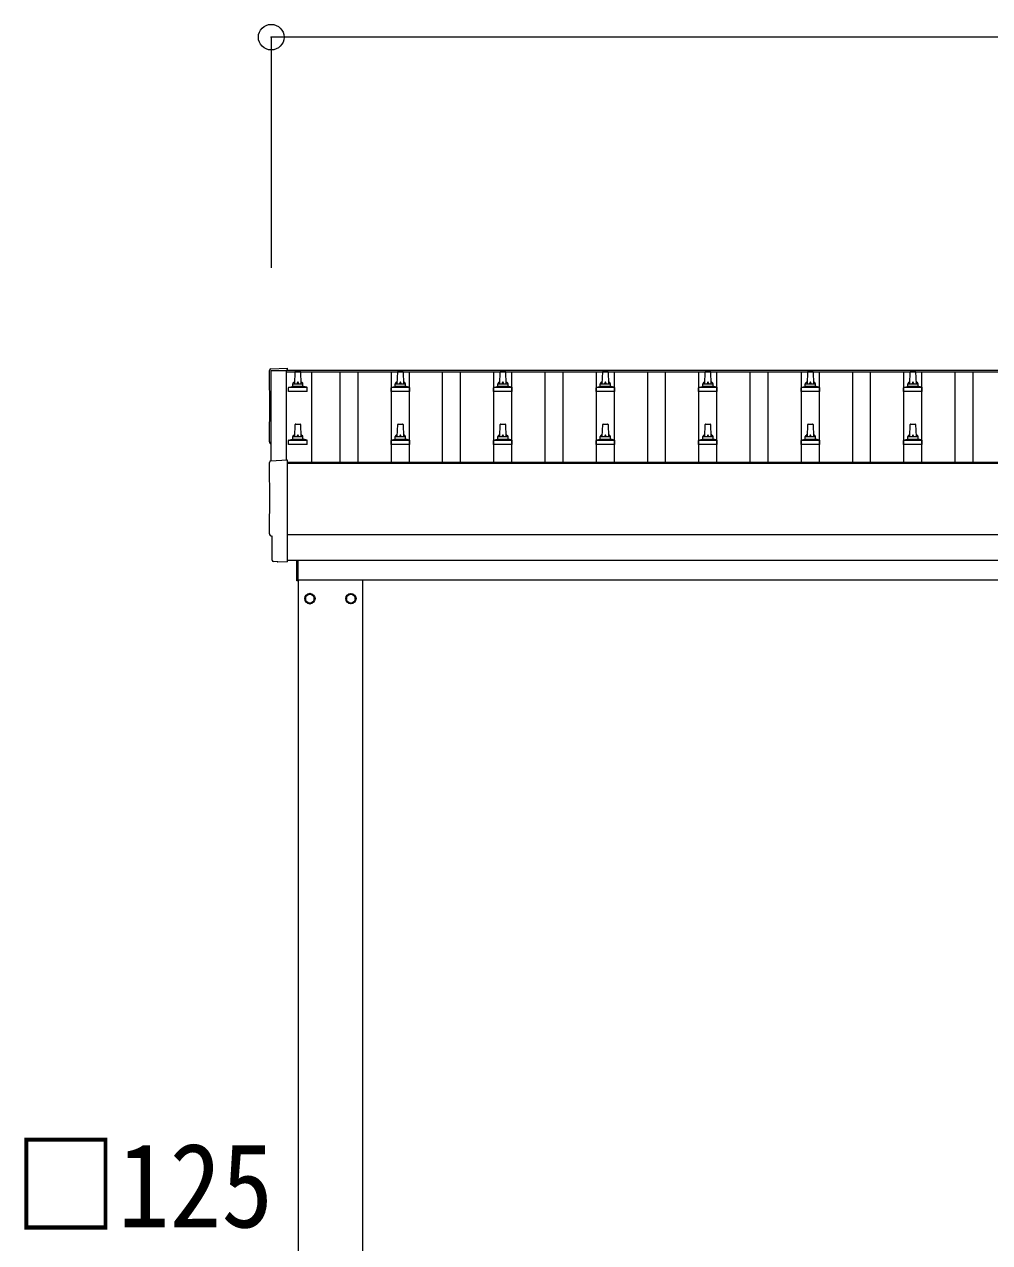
# Model space of a CAD drawing. Units: millimetres at full size, sheet at 1:50; details may follow other scales. Extents: x -14053 to 14053, y -9700 to 9700.
# Drawn here: x -7483 to -5599, y -3135 to -757 of the extents above; entities that cross this region are included whole.
import ezdxf
from ezdxf.enums import TextEntityAlignment as Align

# ---------------------------------------------------------------- set-up
doc = ezdxf.new("R2010")
doc.units = ezdxf.units.MM
doc.header["$LTSCALE"] = 50
doc.header["$PDMODE"] = 32
doc.header["$PDSIZE"] = 50
for name, color, linetype, lineweight in [('0-2_TEXT1', 4, 'Continuous', 9), ('0-5_ELV2', 5, 'Continuous', 5), ('0-8_TABLE1', 6, 'Continuous', 9)]:
    doc.layers.add(name, color=color, linetype=linetype, lineweight=lineweight)
doc.styles.add('ＭＳ ゴシック', font='')
doc.styles.get('ＭＳ ゴシック').set_extended_font_data('MS Gothic')

msp = doc.modelspace()

# ---------------------------------------------------------------- linework, layer by layer
at = {"layer": '0-2_TEXT1'}
for p, q in [((-6971.96, -1432.16), (-6971.96, -1607.65)), ((-6971.96, -1432.16), (-3325.96, -1432.16)), ((-6971.96, -1435.75), (-3325.96, -1435.75)), ((-7001.53, -1609.19), (-6969.96, -1607.54)), ((-6969.96, -1607.54), (-6969.96, -1806.4)), ((-6969.96, -1611.77), (-3327.96, -1611.77)), ((-6969.96, -1613.66), (-3327.96, -1613.66)), ((-3327.96, -1753.55), (-6969.96, -1753.55)), ((-6989.59, -1806.4), (-6996.51, -1806.04)), ((-6969.96, -1803.37), (-3327.96, -1803.37)), ((-6950.96, -1843.77), (-6950.96, -1803.47)), ((-6948.96, -1803.47), (-6948.96, -1843.77)), ((-6948.96, -1843.77), (-6950.96, -1843.77)), ((-6948.96, -1841.27), (-3452.96, -1841.27)), ((-6947.96, -4841.27), (-6947.96, -1841.27)), ((-6822.96, -1841.27), (-6822.96, -4841.27)), ((-6916.86, -1878.02), (-6916.96, -1878.02)), ((-6916.86, -1878.52), (-6916.96, -1878.52)), ((-6854.05, -1878.02), (-6853.95, -1878.02)), ((-6854.05, -1878.52), (-6853.95, -1878.52))]:
    msp.add_line(p, q, dxfattribs=at)
for points in [[(-7001.53, -1429.76), (-6969.96, -1428.11), (-6969.96, -1432.16)], [(-7000.96, -1609.16), (-7000.96, -1433.13), (-6971.96, -1433.13)], [(-6999.35, -1803.05), (-6999.35, -1756.02), (-6999.95, -1756.02)], [(-6988.85, -1806.12), (-6988.18, -1805.49), (-6969.96, -1806.4)]]:
    msp.add_lwpolyline(points, dxfattribs=at)
for points in [[(-6925.46, -1868.46), (-6933.96, -1873.37), (-6933.96, -1883.18), (-6925.46, -1888.09), (-6916.96, -1883.18), (-6916.96, -1873.37)], [(-6845.46, -1868.46), (-6836.96, -1873.37), (-6836.96, -1883.18), (-6845.46, -1888.09), (-6853.96, -1883.18), (-6853.96, -1873.37)]]:
    msp.add_lwpolyline(points, close=True, dxfattribs=at)
for centre, radius in [((-6925.46, -1878.27), 10), ((-6925.46, -1878.27), 8.5), ((-6845.46, -1878.27), 10), ((-6845.46, -1878.27), 8.5)]:
    msp.add_circle(centre, radius, dxfattribs=at)
for centre, start, end in [((-6925.46, -1878.27), 171.25399, 188.74601), ((-6925.46, -1878.27), 111.25399, 128.74601), ((-6925.46, -1878.27), 51.25399, 68.74601), ((-6925.46, -1878.27), 1.66581, 8.74601), ((-6925.46, -1878.27), 351.25399, 358.33419), ((-6845.46, -1878.27), 171.25399, 178.33419), ((-6845.46, -1878.27), 181.66581, 188.74601), ((-6845.46, -1878.27), 111.25399, 128.74601), ((-6845.46, -1878.27), 51.25399, 68.74601), ((-6845.46, -1878.27), 351.25399, 8.74601), ((-6925.46, -1878.27), 231.25399, 248.74601), ((-6925.46, -1878.27), 291.25399, 308.74601), ((-6845.46, -1878.27), 231.25399, 248.74601), ((-6845.46, -1878.27), 291.25399, 308.74601)]:
    msp.add_arc(centre, 8.6, start, end, dxfattribs=at)
for centre, major_axis, ratio, start_param, end_param in [((-7001.37, -1432.76), (-3, 0), 0.99863, 4.7647489, 6.2979817), ((-11767.23, -1503.18), (4763.38, 0), 0.99863, 6.2686928, 6.2979817), ((-6999.95, -1572.18), (-4.41, 0), 0.99863, 6.2686928, 7.6252171), ((-7001.37, -1612.19), (-3, 0), 0.99863, 4.7647489, 6.2979817), ((-11767.23, -1682.62), (4763.38, 0), 0.99863, 6.2686928, 6.2979817), ((-6999.95, -1751.62), (-4.41, 0), 0.99863, 6.2686928, 7.8539816), ((-6996.34, -1803.04), (-2.18, -2.07), 0.9974, 5.5252311, 7.0411395), ((-6989.54, -1805.4), (-0.727, -0.69), 0.9974, 0.7579542, 1.5707963)]:
    msp.add_ellipse(centre, major_axis=major_axis, ratio=ratio, start_param=start_param, end_param=end_param, dxfattribs=at)
at = {"layer": '0-5_ELV2'}
for p, q in [((-6954.96, -1458.68), (-6954.23, -1435.16)), ((-6953.23, -1434.18), (-6944.68, -1434.18)), ((-6943.68, -1435.16), (-6942.96, -1458.68)), ((-6754.96, -1458.68), (-6754.23, -1435.16)), ((-6753.23, -1434.18), (-6744.68, -1434.18)), ((-6743.68, -1435.16), (-6742.96, -1458.68)), ((-6554.96, -1458.68), (-6554.23, -1435.16)), ((-6553.23, -1434.18), (-6544.68, -1434.18)), ((-6543.68, -1435.16), (-6542.96, -1458.68)), ((-6354.96, -1458.68), (-6354.23, -1435.16)), ((-6353.23, -1434.18), (-6344.68, -1434.18)), ((-6343.68, -1435.16), (-6342.96, -1458.68)), ((-6154.96, -1458.68), (-6154.23, -1435.16)), ((-6153.23, -1434.18), (-6144.68, -1434.18)), ((-6143.68, -1435.16), (-6142.96, -1458.68)), ((-5954.96, -1458.68), (-5954.23, -1435.16)), ((-5953.23, -1434.18), (-5944.68, -1434.18)), ((-5943.68, -1435.16), (-5942.96, -1458.68)), ((-5754.96, -1458.68), (-5754.23, -1435.16)), ((-5753.23, -1434.18), (-5744.68, -1434.18)), ((-5743.68, -1435.16), (-5742.96, -1458.68)), ((-6967.21, -1474.18), (-6967.21, -1466.47)), ((-6930.71, -1474.18), (-6967.21, -1474.18)), ((-6966.83, -1465.68), (-6931.09, -1465.68)), ((-6966.44, -1465.49), (-6959.72, -1463.87)), ((-6959.34, -1463.68), (-6938.58, -1463.68)), ((-6958.96, -1462.89), (-6958.96, -1458.68)), ((-6957.96, -1458.68), (-6939.96, -1458.68)), ((-6938.96, -1462.89), (-6938.96, -1458.68)), ((-6931.47, -1465.49), (-6938.19, -1463.87)), ((-6930.71, -1474.18), (-6930.71, -1466.47)), ((-6767.21, -1474.18), (-6767.21, -1466.47)), ((-6730.71, -1474.18), (-6767.21, -1474.18)), ((-6766.83, -1465.68), (-6731.09, -1465.68)), ((-6766.44, -1465.49), (-6759.72, -1463.87)), ((-6759.34, -1463.68), (-6738.58, -1463.68)), ((-6758.96, -1462.89), (-6758.96, -1458.68)), ((-6757.96, -1458.68), (-6739.96, -1458.68)), ((-6738.96, -1462.89), (-6738.96, -1458.68)), ((-6731.47, -1465.49), (-6738.19, -1463.87)), ((-6730.71, -1474.18), (-6730.71, -1466.47)), ((-6567.21, -1474.18), (-6567.21, -1466.47)), ((-6530.71, -1474.18), (-6567.21, -1474.18)), ((-6566.83, -1465.68), (-6531.09, -1465.68)), ((-6566.44, -1465.49), (-6559.72, -1463.87)), ((-6559.34, -1463.68), (-6538.58, -1463.68)), ((-6558.96, -1462.89), (-6558.96, -1458.68)), ((-6557.96, -1458.68), (-6539.96, -1458.68)), ((-6538.96, -1462.89), (-6538.96, -1458.68)), ((-6531.47, -1465.49), (-6538.19, -1463.87)), ((-6530.71, -1474.18), (-6530.71, -1466.47)), ((-6367.21, -1474.18), (-6367.21, -1466.47)), ((-6330.71, -1474.18), (-6367.21, -1474.18)), ((-6366.83, -1465.68), (-6331.09, -1465.68)), ((-6366.44, -1465.49), (-6359.72, -1463.87)), ((-6359.34, -1463.68), (-6338.58, -1463.68)), ((-6358.96, -1462.89), (-6358.96, -1458.68)), ((-6357.96, -1458.68), (-6339.96, -1458.68)), ((-6338.96, -1462.89), (-6338.96, -1458.68)), ((-6331.47, -1465.49), (-6338.19, -1463.87)), ((-6330.71, -1474.18), (-6330.71, -1466.47)), ((-6167.21, -1474.18), (-6167.21, -1466.47)), ((-6130.71, -1474.18), (-6167.21, -1474.18)), ((-6166.83, -1465.68), (-6131.09, -1465.68)), ((-6166.44, -1465.49), (-6159.72, -1463.87)), ((-6159.34, -1463.68), (-6138.58, -1463.68)), ((-6158.96, -1462.89), (-6158.96, -1458.68)), ((-6157.96, -1458.68), (-6139.96, -1458.68)), ((-6138.96, -1462.89), (-6138.96, -1458.68)), ((-6131.47, -1465.49), (-6138.19, -1463.87)), ((-6130.71, -1474.18), (-6130.71, -1466.47)), ((-5967.21, -1474.18), (-5967.21, -1466.47)), ((-5930.71, -1474.18), (-5967.21, -1474.18)), ((-5966.83, -1465.68), (-5931.09, -1465.68)), ((-5966.44, -1465.49), (-5959.72, -1463.87)), ((-5959.34, -1463.68), (-5938.58, -1463.68)), ((-5958.96, -1462.89), (-5958.96, -1458.68)), ((-5957.96, -1458.68), (-5939.96, -1458.68)), ((-5938.96, -1462.89), (-5938.96, -1458.68)), ((-5931.47, -1465.49), (-5938.19, -1463.87)), ((-5930.71, -1474.18), (-5930.71, -1466.47)), ((-5767.21, -1474.18), (-5767.21, -1466.47)), ((-5730.71, -1474.18), (-5767.21, -1474.18)), ((-5766.83, -1465.68), (-5731.09, -1465.68)), ((-5766.44, -1465.49), (-5759.72, -1463.87)), ((-5759.34, -1463.68), (-5738.58, -1463.68)), ((-5758.96, -1462.89), (-5758.96, -1458.68)), ((-5757.96, -1458.68), (-5739.96, -1458.68)), ((-5738.96, -1462.89), (-5738.96, -1458.68)), ((-5731.47, -1465.49), (-5738.19, -1463.87)), ((-5730.71, -1474.18), (-5730.71, -1466.47)), ((-6954.96, -1562.01), (-6954.23, -1538.49)), ((-6953.23, -1537.51), (-6944.68, -1537.51)), ((-6943.68, -1538.49), (-6942.96, -1562.01)), ((-6754.96, -1562.01), (-6754.23, -1538.49)), ((-6753.23, -1537.51), (-6744.68, -1537.51)), ((-6743.68, -1538.49), (-6742.96, -1562.01)), ((-6554.96, -1562.01), (-6554.23, -1538.49)), ((-6553.23, -1537.51), (-6544.68, -1537.51)), ((-6543.68, -1538.49), (-6542.96, -1562.01)), ((-6354.96, -1562.01), (-6354.23, -1538.49)), ((-6353.23, -1537.51), (-6344.68, -1537.51)), ((-6343.68, -1538.49), (-6342.96, -1562.01)), ((-6154.96, -1562.01), (-6154.23, -1538.49)), ((-6153.23, -1537.51), (-6144.68, -1537.51)), ((-6143.68, -1538.49), (-6142.96, -1562.01)), ((-5954.96, -1562.01), (-5954.23, -1538.49)), ((-5953.23, -1537.51), (-5944.68, -1537.51)), ((-5943.68, -1538.49), (-5942.96, -1562.01)), ((-5754.96, -1562.01), (-5754.23, -1538.49)), ((-5753.23, -1537.51), (-5744.68, -1537.51)), ((-5743.68, -1538.49), (-5742.96, -1562.01)), ((-6966.83, -1569.01), (-6931.09, -1569.01)), ((-6966.44, -1568.83), (-6959.72, -1567.2)), ((-6959.34, -1567.01), (-6938.58, -1567.01)), ((-6958.96, -1566.23), (-6958.96, -1562.01)), ((-6957.96, -1562.01), (-6939.96, -1562.01)), ((-6938.96, -1566.23), (-6938.96, -1562.01)), ((-6931.47, -1568.83), (-6938.19, -1567.2)), ((-6766.83, -1569.01), (-6731.09, -1569.01)), ((-6766.44, -1568.83), (-6759.72, -1567.2)), ((-6759.34, -1567.01), (-6738.58, -1567.01)), ((-6758.96, -1566.23), (-6758.96, -1562.01)), ((-6757.96, -1562.01), (-6739.96, -1562.01)), ((-6738.96, -1566.23), (-6738.96, -1562.01)), ((-6731.47, -1568.83), (-6738.19, -1567.2)), ((-6566.83, -1569.01), (-6531.09, -1569.01)), ((-6566.44, -1568.83), (-6559.72, -1567.2)), ((-6559.34, -1567.01), (-6538.58, -1567.01)), ((-6558.96, -1566.23), (-6558.96, -1562.01)), ((-6557.96, -1562.01), (-6539.96, -1562.01)), ((-6538.96, -1566.23), (-6538.96, -1562.01)), ((-6531.47, -1568.83), (-6538.19, -1567.2)), ((-6366.83, -1569.01), (-6331.09, -1569.01)), ((-6366.44, -1568.83), (-6359.72, -1567.2)), ((-6359.34, -1567.01), (-6338.58, -1567.01)), ((-6358.96, -1566.23), (-6358.96, -1562.01)), ((-6357.96, -1562.01), (-6339.96, -1562.01)), ((-6338.96, -1566.23), (-6338.96, -1562.01)), ((-6331.47, -1568.83), (-6338.19, -1567.2)), ((-6166.83, -1569.01), (-6131.09, -1569.01)), ((-6166.44, -1568.83), (-6159.72, -1567.2)), ((-6159.34, -1567.01), (-6138.58, -1567.01)), ((-6158.96, -1566.23), (-6158.96, -1562.01)), ((-6157.96, -1562.01), (-6139.96, -1562.01)), ((-6138.96, -1566.23), (-6138.96, -1562.01)), ((-6131.47, -1568.83), (-6138.19, -1567.2)), ((-5966.83, -1569.01), (-5931.09, -1569.01)), ((-5966.44, -1568.83), (-5959.72, -1567.2)), ((-5959.34, -1567.01), (-5938.58, -1567.01)), ((-5958.96, -1566.23), (-5958.96, -1562.01)), ((-5957.96, -1562.01), (-5939.96, -1562.01)), ((-5938.96, -1566.23), (-5938.96, -1562.01)), ((-5931.47, -1568.83), (-5938.19, -1567.2)), ((-5766.83, -1569.01), (-5731.09, -1569.01)), ((-5766.44, -1568.83), (-5759.72, -1567.2)), ((-5759.34, -1567.01), (-5738.58, -1567.01)), ((-5758.96, -1566.23), (-5758.96, -1562.01)), ((-5757.96, -1562.01), (-5739.96, -1562.01)), ((-5738.96, -1566.23), (-5738.96, -1562.01)), ((-5731.47, -1568.83), (-5738.19, -1567.2)), ((-6967.21, -1577.51), (-6967.21, -1569.8)), ((-6930.71, -1577.51), (-6967.21, -1577.51)), ((-6930.71, -1577.51), (-6930.71, -1569.8)), ((-6767.21, -1577.51), (-6767.21, -1569.8)), ((-6730.71, -1577.51), (-6767.21, -1577.51)), ((-6730.71, -1577.51), (-6730.71, -1569.8)), ((-6567.21, -1577.51), (-6567.21, -1569.8)), ((-6530.71, -1577.51), (-6567.21, -1577.51)), ((-6530.71, -1577.51), (-6530.71, -1569.8)), ((-6367.21, -1577.51), (-6367.21, -1569.8)), ((-6330.71, -1577.51), (-6367.21, -1577.51)), ((-6330.71, -1577.51), (-6330.71, -1569.8)), ((-6167.21, -1577.51), (-6167.21, -1569.8)), ((-6130.71, -1577.51), (-6167.21, -1577.51)), ((-6130.71, -1577.51), (-6130.71, -1569.8)), ((-5967.21, -1577.51), (-5967.21, -1569.8)), ((-5930.71, -1577.51), (-5967.21, -1577.51)), ((-5930.71, -1577.51), (-5930.71, -1569.8)), ((-5767.21, -1577.51), (-5767.21, -1569.8)), ((-5730.71, -1577.51), (-5767.21, -1577.51)), ((-5730.71, -1577.51), (-5730.71, -1569.8))]:
    msp.add_line(p, q, dxfattribs=at)
at = {"layer": '0-5_ELV2', "color": 4, "lineweight": 9}
for p, q in [((-6922.46, -1435.75), (-6922.46, -1611.77)), ((-6866.46, -1611.77), (-6866.46, -1435.75)), ((-6831.46, -1611.77), (-6831.46, -1435.75)), ((-6766.46, -1611.77), (-6766.46, -1435.75)), ((-6731.46, -1611.77), (-6731.46, -1435.75)), ((-6666.46, -1611.77), (-6666.46, -1435.75)), ((-6631.46, -1611.77), (-6631.46, -1435.75)), ((-6566.46, -1611.77), (-6566.46, -1435.75)), ((-6531.46, -1611.77), (-6531.46, -1435.75)), ((-6466.46, -1611.77), (-6466.46, -1435.75)), ((-6431.46, -1611.77), (-6431.46, -1435.75)), ((-6366.46, -1611.77), (-6366.46, -1435.75)), ((-6331.46, -1611.77), (-6331.46, -1435.75)), ((-6266.46, -1611.77), (-6266.46, -1435.75)), ((-6231.46, -1611.77), (-6231.46, -1435.75)), ((-6166.46, -1611.77), (-6166.46, -1435.75)), ((-6131.46, -1611.77), (-6131.46, -1435.75)), ((-6066.46, -1611.77), (-6066.46, -1435.75)), ((-6031.46, -1611.77), (-6031.46, -1435.75)), ((-5966.46, -1611.77), (-5966.46, -1435.75)), ((-5931.46, -1611.77), (-5931.46, -1435.75)), ((-5866.46, -1611.77), (-5866.46, -1435.75)), ((-5831.46, -1611.77), (-5831.46, -1435.75)), ((-5766.46, -1611.77), (-5766.46, -1435.75)), ((-5731.46, -1611.77), (-5731.46, -1435.75)), ((-5666.46, -1611.77), (-5666.46, -1435.75)), ((-5631.46, -1611.77), (-5631.46, -1435.75))]:
    msp.add_line(p, q, dxfattribs=at)
at = {"layer": '0-5_ELV2'}
for centre, radius, start, end in [((-6953.23, -1435.18), 1, 90, 178.60509), ((-6944.68, -1435.18), 1, 1.39491, 90), ((-6753.23, -1435.18), 1, 90, 178.60509), ((-6744.68, -1435.18), 1, 1.39491, 90), ((-6553.23, -1435.18), 1, 90, 178.60509), ((-6544.68, -1435.18), 1, 1.39491, 90), ((-6353.23, -1435.18), 1, 90, 178.60509), ((-6344.68, -1435.18), 1, 1.39491, 90), ((-6153.23, -1435.18), 1, 90, 178.60509), ((-6144.68, -1435.18), 1, 1.39491, 90), ((-5953.23, -1435.18), 1, 90, 178.60509), ((-5944.68, -1435.18), 1, 1.39491, 90), ((-5753.23, -1435.18), 1, 90, 178.60509), ((-5744.68, -1435.18), 1, 1.39491, 90), ((-6966.21, -1466.47), 1, 103.62699, 180), ((-6959.96, -1462.89), 1, 283.62699, 0), ((-6954.87, -1459.31), 4.13, 90, 171.17633), ((-6957.96, -1459.68), 1, 90, 180), ((-6945.62, -1458.68), 4.83, 133.60282, 180), ((-6952.29, -1458.68), 4.83, 0, 46.39718), ((-6943.04, -1459.31), 4.13, 8.82367, 90), ((-6939.96, -1459.68), 1, 0, 90), ((-6937.96, -1462.89), 1, 180, 256.37301), ((-6931.71, -1466.47), 1, 0, 76.37301), ((-6766.21, -1466.47), 1, 103.62699, 180), ((-6759.96, -1462.89), 1, 283.62699, 0), ((-6754.87, -1459.31), 4.13, 90, 171.17633), ((-6757.96, -1459.68), 1, 90, 180), ((-6745.62, -1458.68), 4.83, 133.60282, 180), ((-6752.29, -1458.68), 4.83, 0, 46.39718), ((-6743.04, -1459.31), 4.13, 8.82367, 90), ((-6739.96, -1459.68), 1, 0, 90), ((-6737.96, -1462.89), 1, 180, 256.37301), ((-6731.71, -1466.47), 1, 0, 76.37301), ((-6566.21, -1466.47), 1, 103.62699, 180), ((-6559.96, -1462.89), 1, 283.62699, 0), ((-6554.87, -1459.31), 4.13, 90, 171.17633), ((-6557.96, -1459.68), 1, 90, 180), ((-6545.62, -1458.68), 4.83, 133.60282, 180), ((-6552.29, -1458.68), 4.83, 0, 46.39718), ((-6543.04, -1459.31), 4.13, 8.82367, 90), ((-6539.96, -1459.68), 1, 0, 90), ((-6537.96, -1462.89), 1, 180, 256.37301), ((-6531.71, -1466.47), 1, 0, 76.37301), ((-6366.21, -1466.47), 1, 103.62699, 180), ((-6359.96, -1462.89), 1, 283.62699, 0), ((-6354.87, -1459.31), 4.13, 90, 171.17633), ((-6357.96, -1459.68), 1, 90, 180), ((-6345.62, -1458.68), 4.83, 133.60282, 180), ((-6352.29, -1458.68), 4.83, 0, 46.39718), ((-6343.04, -1459.31), 4.13, 8.82367, 90), ((-6339.96, -1459.68), 1, 0, 90), ((-6337.96, -1462.89), 1, 180, 256.37301), ((-6331.71, -1466.47), 1, 0, 76.37301), ((-6166.21, -1466.47), 1, 103.62699, 180), ((-6159.96, -1462.89), 1, 283.62699, 0), ((-6154.87, -1459.31), 4.13, 90, 171.17633), ((-6157.96, -1459.68), 1, 90, 180), ((-6145.62, -1458.68), 4.83, 133.60282, 180), ((-6152.29, -1458.68), 4.83, 0, 46.39718), ((-6143.04, -1459.31), 4.13, 8.82367, 90), ((-6139.96, -1459.68), 1, 0, 90), ((-6137.96, -1462.89), 1, 180, 256.37301), ((-6131.71, -1466.47), 1, 0, 76.37301), ((-5966.21, -1466.47), 1, 103.62699, 180), ((-5959.96, -1462.89), 1, 283.62699, 0), ((-5954.87, -1459.31), 4.13, 90, 171.17633), ((-5957.96, -1459.68), 1, 90, 180), ((-5945.62, -1458.68), 4.83, 133.60282, 180), ((-5952.29, -1458.68), 4.83, 0, 46.39718), ((-5943.04, -1459.31), 4.13, 8.82367, 90), ((-5939.96, -1459.68), 1, 0, 90), ((-5937.96, -1462.89), 1, 180, 256.37301), ((-5931.71, -1466.47), 1, 0, 76.37301), ((-5766.21, -1466.47), 1, 103.62699, 180), ((-5759.96, -1462.89), 1, 283.62699, 0), ((-5754.87, -1459.31), 4.13, 90, 171.17633), ((-5757.96, -1459.68), 1, 90, 180), ((-5745.62, -1458.68), 4.83, 133.60282, 180), ((-5752.29, -1458.68), 4.83, 0, 46.39718), ((-5743.04, -1459.31), 4.13, 8.82367, 90), ((-5739.96, -1459.68), 1, 0, 90), ((-5737.96, -1462.89), 1, 180, 256.37301), ((-5731.71, -1466.47), 1, 0, 76.37301), ((-6953.23, -1538.51), 1, 90, 178.60509), ((-6944.68, -1538.51), 1, 1.39491, 90), ((-6753.23, -1538.51), 1, 90, 178.60509), ((-6744.68, -1538.51), 1, 1.39491, 90), ((-6553.23, -1538.51), 1, 90, 178.60509), ((-6544.68, -1538.51), 1, 1.39491, 90), ((-6353.23, -1538.51), 1, 90, 178.60509), ((-6344.68, -1538.51), 1, 1.39491, 90), ((-6153.23, -1538.51), 1, 90, 178.60509), ((-6144.68, -1538.51), 1, 1.39491, 90), ((-5953.23, -1538.51), 1, 90, 178.60509), ((-5944.68, -1538.51), 1, 1.39491, 90), ((-5753.23, -1538.51), 1, 90, 178.60509), ((-5744.68, -1538.51), 1, 1.39491, 90), ((-6966.21, -1569.8), 1, 103.62699, 180), ((-6959.96, -1566.23), 1, 283.62699, 0), ((-6954.87, -1562.65), 4.13, 90, 171.17633), ((-6957.96, -1563.01), 1, 90, 180), ((-6945.62, -1562.01), 4.83, 133.60282, 180), ((-6952.29, -1562.01), 4.83, 0, 46.39718), ((-6943.04, -1562.65), 4.13, 8.82367, 90), ((-6939.96, -1563.01), 1, 0, 90), ((-6937.96, -1566.23), 1, 180, 256.37301), ((-6931.71, -1569.8), 1, 0, 76.37301), ((-6766.21, -1569.8), 1, 103.62699, 180), ((-6759.96, -1566.23), 1, 283.62699, 0), ((-6754.87, -1562.65), 4.13, 90, 171.17633), ((-6757.96, -1563.01), 1, 90, 180), ((-6745.62, -1562.01), 4.83, 133.60282, 180), ((-6752.29, -1562.01), 4.83, 0, 46.39718), ((-6743.04, -1562.65), 4.13, 8.82367, 90), ((-6739.96, -1563.01), 1, 0, 90), ((-6737.96, -1566.23), 1, 180, 256.37301), ((-6731.71, -1569.8), 1, 0, 76.37301), ((-6566.21, -1569.8), 1, 103.62699, 180), ((-6559.96, -1566.23), 1, 283.62699, 0), ((-6554.87, -1562.65), 4.13, 90, 171.17633), ((-6557.96, -1563.01), 1, 90, 180), ((-6545.62, -1562.01), 4.83, 133.60282, 180), ((-6552.29, -1562.01), 4.83, 0, 46.39718), ((-6543.04, -1562.65), 4.13, 8.82367, 90), ((-6539.96, -1563.01), 1, 0, 90), ((-6537.96, -1566.23), 1, 180, 256.37301), ((-6531.71, -1569.8), 1, 0, 76.37301), ((-6366.21, -1569.8), 1, 103.62699, 180), ((-6359.96, -1566.23), 1, 283.62699, 0), ((-6354.87, -1562.65), 4.13, 90, 171.17633), ((-6357.96, -1563.01), 1, 90, 180), ((-6345.62, -1562.01), 4.83, 133.60282, 180), ((-6352.29, -1562.01), 4.83, 0, 46.39718), ((-6343.04, -1562.65), 4.13, 8.82367, 90), ((-6339.96, -1563.01), 1, 0, 90), ((-6337.96, -1566.23), 1, 180, 256.37301), ((-6331.71, -1569.8), 1, 0, 76.37301), ((-6166.21, -1569.8), 1, 103.62699, 180), ((-6159.96, -1566.23), 1, 283.62699, 0), ((-6154.87, -1562.65), 4.13, 90, 171.17633), ((-6157.96, -1563.01), 1, 90, 180), ((-6145.62, -1562.01), 4.83, 133.60282, 180), ((-6152.29, -1562.01), 4.83, 0, 46.39718), ((-6143.04, -1562.65), 4.13, 8.82367, 90), ((-6139.96, -1563.01), 1, 0, 90), ((-6137.96, -1566.23), 1, 180, 256.37301), ((-6131.71, -1569.8), 1, 0, 76.37301), ((-5966.21, -1569.8), 1, 103.62699, 180), ((-5959.96, -1566.23), 1, 283.62699, 0), ((-5954.87, -1562.65), 4.13, 90, 171.17633), ((-5957.96, -1563.01), 1, 90, 180), ((-5945.62, -1562.01), 4.83, 133.60282, 180), ((-5952.29, -1562.01), 4.83, 0, 46.39718), ((-5943.04, -1562.65), 4.13, 8.82367, 90), ((-5939.96, -1563.01), 1, 0, 90), ((-5937.96, -1566.23), 1, 180, 256.37301), ((-5931.71, -1569.8), 1, 0, 76.37301), ((-5766.21, -1569.8), 1, 103.62699, 180), ((-5759.96, -1566.23), 1, 283.62699, 0), ((-5754.87, -1562.65), 4.13, 90, 171.17633), ((-5757.96, -1563.01), 1, 90, 180), ((-5745.62, -1562.01), 4.83, 133.60282, 180), ((-5752.29, -1562.01), 4.83, 0, 46.39718), ((-5743.04, -1562.65), 4.13, 8.82367, 90), ((-5739.96, -1563.01), 1, 0, 90), ((-5737.96, -1566.23), 1, 180, 256.37301), ((-5731.71, -1569.8), 1, 0, 76.37301)]:
    msp.add_arc(centre, radius, start, end, dxfattribs=at)
at = {"layer": '0-8_TABLE1'}
for p, q in [((-7000.96, -782.16), (-7000.96, -1232.16)), ((-3296.96, -782.16), (-7000.96, -782.16))]:
    msp.add_line(p, q, dxfattribs=at)
msp.add_point((-7000.96, -782.16), dxfattribs=at)

# ---------------------------------------------------------------- texts
at = {"layer": '0-8_TABLE1', "color": 7, "style": 'ＭＳ ゴシック', "width": 0.9}
msp.add_text('□125', height=165, dxfattribs=at).set_placement((-7502.78, -3155.24), align=Align.BOTTOM_LEFT)

doc.saveas('drawing.dxf')
